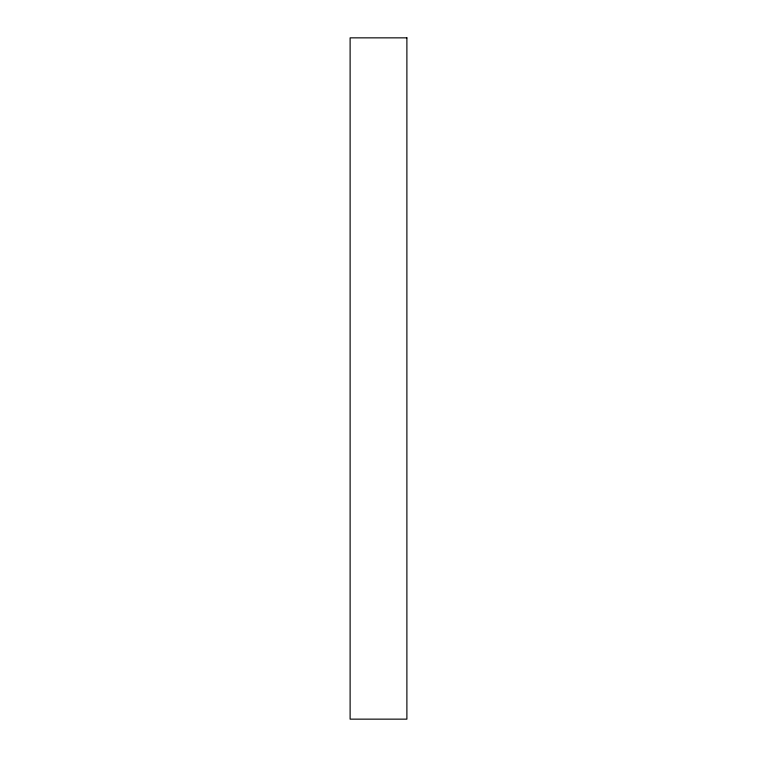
<?xml version="1.0" encoding="UTF-8"?>
<svg xmlns="http://www.w3.org/2000/svg" width="757" height="757" viewBox="0 0 757 757"><rect width="100%" height="100%" fill="white"/><g stroke="black" fill="none" stroke-linecap="round" stroke-linejoin="round"><path stroke-width="1.14" d="M406.887 37.85L350.113 37.85L350.113 719.15L406.887 719.15L406.887 37.85"/></g></svg>
